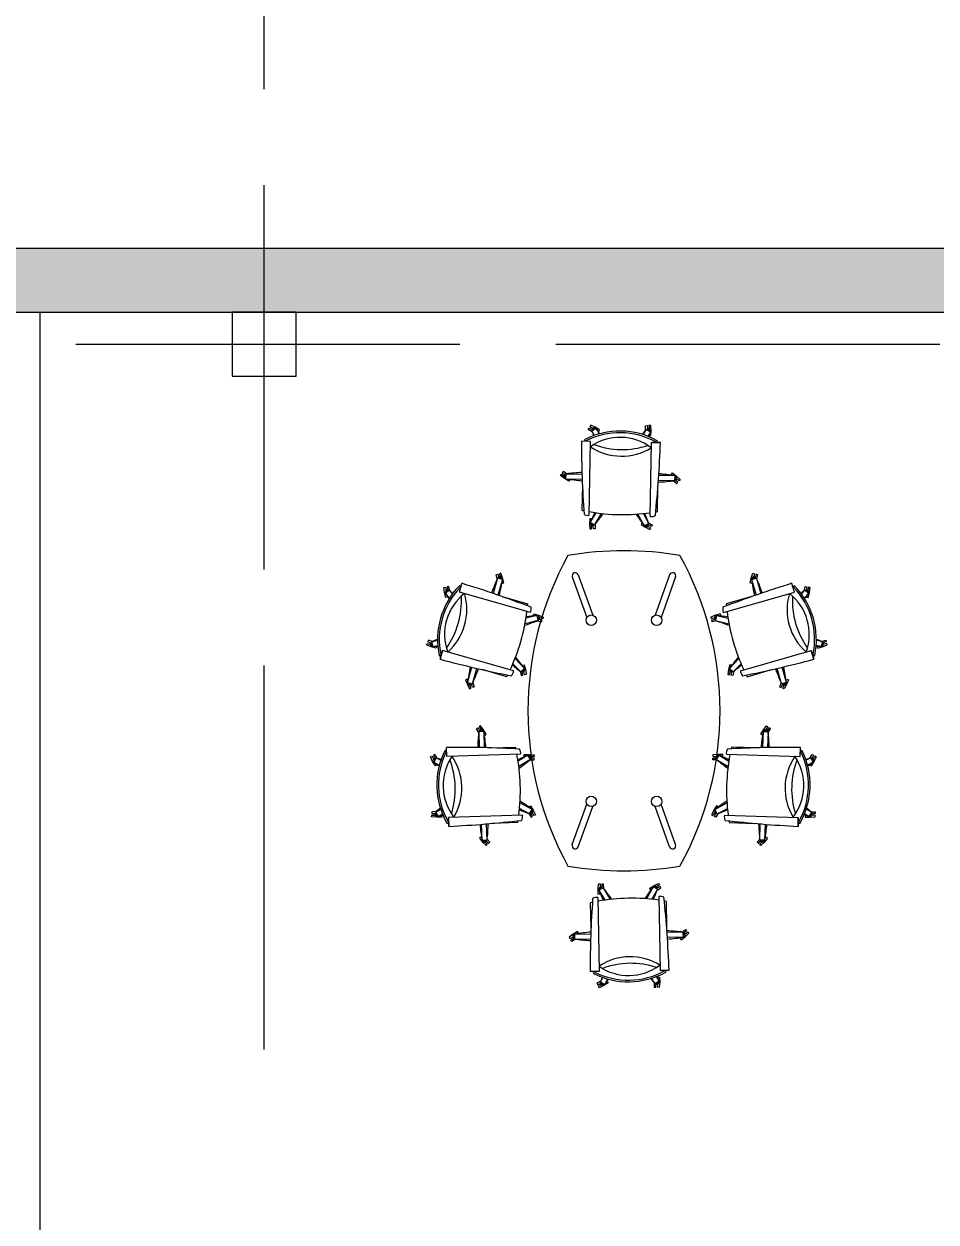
# Model space of a CAD drawing. Header units: millimetres. Extents: x -1544140 to 7445918, y -1294905 to 2019878.
# Drawn here: x 679244 to 684944, y 188654 to 196139 of the extents above; entities that cross this region are included whole.
import ezdxf

# ---------------------------------------------------------------- set-up
doc = ezdxf.new("R2010")
doc.units = ezdxf.units.MM
doc.header["$MEASUREMENT"] = 0
doc.linetypes.add('ACAD_ISO02W100', pattern=[15, 12, -3])

msp = doc.modelspace()

# ---------------------------------------------------------------- hatches: boundary and pattern name
at = {"true_color": 0x636466}
h = msp.add_hatch(color=251, dxfattribs=at)
h.dxf.hatch_style = 1
h.paths.add_polyline_path([(647544.4, 239137.8), (647144.4, 239137.8), (647144.4, 227137.8), (647544.4, 227137.8)])
h.paths.add_polyline_path([(647544.4, 227137.8), (647144.4, 227137.8), (647144.4, 205537.8), (647744.4, 205537.8), (647744.4, 205937.8), (647544.4, 205937.8)])
h.paths.add_polyline_path([(647544.4, 251137.8), (647144.4, 251137.8), (647144.4, 239137.8), (647544.4, 239137.8)])
h.paths.add_polyline_path([(647544.4, 263137.8), (647144.4, 263137.8), (647144.4, 251137.8), (647544.4, 251137.8)])
h.paths.add_polyline_path([(669344.4, 263737.8), (647144.4, 263737.8), (647144.4, 263137.8), (647544.4, 263137.8), (647544.4, 263337.8), (668944.4, 263337.8), (668944.4, 263137.8), (669344.4, 263137.8)])
h.paths.add_polyline_path([(669344.4, 263137.8), (668944.4, 263137.8), (668944.4, 251137.8), (669344.4, 251137.8)])
h.paths.add_polyline_path([(669344.4, 251137.8), (668944.4, 251137.8), (668944.4, 227337.8), (674744.4, 227337.8), (674744.4, 227737.8), (669344.4, 227737.8)])
h.paths.add_polyline_path([(680744.4, 227737.8), (674744.4, 227737.8), (674744.4, 227337.8), (680744.4, 227337.8)])
h.paths.add_polyline_path([(686744.4, 227737.8), (680744.4, 227737.8), (680744.4, 227337.8), (686744.4, 227337.8)])
h.paths.add_polyline_path([(692744.4, 227737.8), (686744.4, 227737.8), (686744.4, 227337.8), (692744.4, 227337.8)])
h.paths.add_polyline_path([(716744.4, 205937.8), (710744.4, 205937.8), (710744.4, 205537.8), (716744.4, 205537.8)])
h.paths.add_polyline_path([(710744.4, 205937.8), (647544.4, 205937.8), (647544.4, 206137.8), (647144.4, 206137.8), (647144.4, 205537.8), (710744.4, 205537.8)])
h.paths.add_polyline_path([(647744.4, 205937.8), (647544.4, 205937.8), (647544.4, 206137.8), (647144.4, 206137.8), (647144.4, 205537.8), (647744.4, 205537.8)], flags=16)
h.paths.add_polyline_path([(668544.4, 194137.8), (668144.4, 194137.8), (668144.4, 188137.8), (668544.4, 188137.8)], flags=17)
h.paths.add_polyline_path([(674744.4, 194737.8), (668744.4, 194737.8), (668744.4, 194337.8), (674744.4, 194337.8)], flags=17)
h.paths.add_polyline_path([(668744.4, 194737.8), (668144.4, 194737.8), (668144.4, 194137.8), (668544.4, 194137.8), (668544.4, 194337.8), (668744.4, 194337.8)], flags=16)
h.paths.add_polyline_path([(680744.4, 194737.8), (674744.4, 194737.8), (674744.4, 194337.8), (680744.4, 194337.8)])
h.paths.add_polyline_path([(686744.4, 194737.8), (680744.4, 194737.8), (680744.4, 194337.8), (686744.4, 194337.8)])
h.paths.add_polyline_path([(692744.4, 194737.8), (686744.4, 194737.8), (686744.4, 194337.8), (692744.4, 194337.8)])
h.paths.add_polyline_path([(698744.4, 194737.8), (692744.4, 194737.8), (692744.4, 194337.8), (698744.4, 194337.8)])
h.paths.add_polyline_path([(699344.4, 194137.8), (698944.4, 194137.8), (698944.4, 188137.8), (699344.4, 188137.8)])
h.paths.add_polyline_path([(699344.4, 194737.8), (698744.4, 194737.8), (698744.4, 194337.8), (698944.4, 194337.8), (698944.4, 194137.8), (699344.4, 194137.8)])
h.paths.add_polyline_path([(699344.4, 188137.8), (698944.4, 188137.8), (698944.4, 182137.8), (699344.4, 182137.8)])
h.paths.add_polyline_path([(699344.4, 182137.8), (698944.4, 182137.8), (698944.4, 172937.8), (698744.4, 172937.8), (698744.4, 172537.8), (699344.4, 172537.8)])
h.paths.add_polyline_path([(698744.4, 172937.8), (692744.4, 172937.8), (692744.4, 172537.8), (698744.4, 172537.8)])
h.paths.add_polyline_path([(692744.4, 172937.8), (686744.4, 172937.8), (686744.4, 172537.8), (692744.4, 172537.8)])
h.paths.add_polyline_path([(686744.4, 172937.8), (686544.4, 172937.8), (686544.4, 173137.8), (686144.4, 173137.8), (686144.4, 172537.8), (686744.4, 172537.8)])
h.paths.add_polyline_path([(686544.4, 179137.8), (686144.4, 179137.8), (686144.4, 173137.8), (686544.4, 173137.8)])
h.paths.add_polyline_path([(686544.4, 181937.8), (680744.4, 181937.8), (680744.4, 181537.8), (686144.4, 181537.8), (686144.4, 179137.8), (686544.4, 179137.8)])
h.paths.add_polyline_path([(680744.4, 181937.8), (674744.4, 181937.8), (674744.4, 181537.8), (680744.4, 181537.8)])
h.paths.add_polyline_path([(674744.4, 181937.8), (668544.4, 181937.8), (668544.4, 182137.8), (668144.4, 182137.8), (668144.4, 181537.8), (674744.4, 181537.8)])
h.paths.add_polyline_path([(668544.4, 194337.8), (674744.4, 194337.8), (674744.4, 194737.8), (668144.4, 194737.8), (668144.4, 182137.8), (668544.4, 182137.8)])
h.paths.add_polyline_path([(717344.4, 205937.8), (716744.4, 205937.8), (716744.4, 205537.8), (717344.4, 205537.8)])
h.paths.add_polyline_path([(716744.4, 227337.8), (716744.4, 227737.8), (692744.4, 227737.8), (692744.4, 227337.8)])

# ---------------------------------------------------------------- linework, layer by layer
at = {"color": 9, "linetype": 'ACAD_ISO02W100', "ltscale": 200, "true_color": 0xc4c4c5}
for p, q in [((680744.4, 189731.3), (680744.4, 263137.8)), ((631568.4, 194137.8), (753969, 194137.8))]:
    msp.add_line(p, q, dxfattribs=at)
for p, q in [((679344.4, 194337.8), (679344.4, 189731.3)), ((679344.4, 189731.3), (679344.4, 188337.8))]:
    msp.add_line(p, q)
at = {"color": 18, "linetype": 'ByBlock', "true_color": 0x000000}
for p, q in [((682771, 193604.9), (682776, 193614.2)), ((682794.7, 193590.6), (682771, 193604.9)), ((682776, 193614.2), (682785.2, 193609.2)), ((682786, 193632.6), (682781, 193623.4)), ((682781, 193623.4), (682790.2, 193618.4)), ((682785.2, 193609.2), (682794.2, 193604.4)), ((682814.4, 193619), (682786, 193632.6)), ((682790.2, 193618.4), (682799.2, 193613.6)), ((682792.4, 193596.2), (682820, 193611.5)), ((682792.4, 193596.2), (682808, 193568.2)), ((682841.4, 193602.7), (682814.4, 193619)), ((682820, 193611.5), (682838.6, 193577.8)), ((682831, 193596.4), (682836.4, 193593.5)), ((682836.4, 193593.5), (682841.4, 193602.7)), ((683132.3, 193606.1), (683112.5, 193573.1)), ((683128.5, 193601.4), (683129.1, 193629)), ((683129.1, 193629), (683139.6, 193629.3)), ((683132.3, 193606.1), (683159.3, 193589.9)), ((683139.6, 193629.3), (683139.9, 193618.8)), ((683139.9, 193618.8), (683140.2, 193608.7)), ((683159.3, 193589.9), (683142.8, 193562.4)), ((683160.6, 193629.9), (683150.1, 193629.6)), ((683150.1, 193629.6), (683150.4, 193619.1)), ((683150.4, 193619.1), (683150.7, 193609)), ((683151.7, 193572.8), (683151.9, 193566.6)), ((683151.9, 193566.6), (683162.4, 193566.9)), ((683163.1, 193598.5), (683160.6, 193629.9)), ((683162.4, 193566.9), (683163.1, 193598.5)), ((682784.5, 193530.6), (682728, 193531.5)), ((682776.5, 193069.2), (682784.5, 193530.6)), ((683157.1, 193062.7), (683165, 193524.1)), ((683165, 193524.1), (683221.4, 193523.1)), ((683221.4, 193523.1), (683165, 193524.1)), ((682613.9, 193343.2), (682608.1, 193334.5)), ((682637.6, 193329.1), (682613.9, 193343.2)), ((682596.5, 193317), (682602.3, 193325.7)), ((682621.8, 193298.3), (682596.5, 193317)), ((682602.3, 193325.7), (682611, 193319.9)), ((682608.1, 193334.5), (682616.8, 193328.7)), ((682611, 193319.9), (682619.5, 193314.3)), ((682616.8, 193328.7), (682625.3, 193323.1)), ((682648.9, 193282.1), (682621.8, 193298.3)), ((682631.1, 193296.9), (682631.7, 193328.4)), ((682631.1, 193296.9), (682732.5, 193295.2)), ((682631.7, 193328.4), (682731.4, 193326.7)), ((682654.7, 193290.9), (682648.9, 193282.1)), ((682649.6, 193294.3), (682654.7, 193290.9)), ((683310.2, 193285.3), (683208.9, 193287)), ((683310.8, 193316.8), (683211, 193318.5)), ((683290.2, 193325.7), (683297.1, 193333.6)), ((683298.1, 193318.8), (683290.2, 193325.7)), ((683297.1, 193333.6), (683321.9, 193314.1)), ((683298.4, 193318.6), (683298.1, 193318.8)), ((683303.5, 193284.5), (683323.9, 193268.4)), ((683310.8, 193316.8), (683310.2, 193285.3)), ((683322.9, 193283.3), (683315.2, 193289.9)), ((683321.9, 193314.1), (683344.6, 193292.2)), ((683329.8, 193291.2), (683322.1, 193297.8)), ((683330.8, 193276.4), (683322.9, 193283.3)), ((683323.9, 193268.4), (683330.8, 193276.4)), ((683337.7, 193284.3), (683329.8, 193291.2)), ((683344.6, 193292.2), (683337.7, 193284.3)), ((682733.9, 193260.2), (682731.1, 193100.9)), ((683203.6, 193092.8), (683206.3, 193252.1)), ((682779.5, 193046.8), (682778.8, 193015.2)), ((682790, 193047.1), (682779.5, 193046.8)), ((682782.6, 193023.8), (682819.4, 193085)), ((682790.2, 193040.9), (682790, 193047.1)), ((682809.6, 193007.6), (682853.5, 193080.7)), ((683121.9, 193002.2), (683080.5, 193076.8)), ((683149.4, 193017.5), (683114.8, 193080)), ((682778.8, 193015.2), (682781.3, 192983.8)), ((682781.3, 192983.8), (682791.8, 192984.1)), ((682809.6, 193007.6), (682782.6, 193023.8)), ((682791.5, 192994.6), (682791.2, 193004.7)), ((682791.8, 192984.1), (682791.5, 192994.6)), ((682802, 192994.9), (682801.7, 193005)), ((682802.3, 192984.4), (682802, 192994.9)), ((682812.8, 192984.7), (682802.3, 192984.4)), ((682813.4, 193012.3), (682812.8, 192984.7)), ((683105.5, 193020.2), (683100.5, 193011)), ((683100.5, 193011), (683127.4, 192994.6)), ((683110.9, 193017.3), (683105.5, 193020.2)), ((683149.4, 193017.5), (683121.9, 193002.2)), ((683127.4, 192994.6), (683155.9, 192981.1)), ((683151.7, 192995.3), (683142.7, 193000.1)), ((683147.2, 193023.1), (683170.9, 193008.8)), ((683156.6, 193004.5), (683147.7, 193009.3)), ((683160.9, 192990.3), (683151.7, 192995.3)), ((683155.9, 192981.1), (683160.9, 192990.3)), ((683165.9, 192999.5), (683156.6, 193004.5)), ((683170.9, 193008.8), (683165.9, 192999.5)), ((682203.7, 192676.7), (682176.1, 192580.9)), ((682194.7, 192698.1), (682204.8, 192701.1)), ((682201.3, 192671.2), (682194.7, 192698.1)), ((682233.9, 192668), (682203.7, 192676.7)), ((682204.8, 192701.1), (682207.8, 192691)), ((682233.9, 192668), (682205.9, 192570.6)), ((682207.8, 192691), (682210.7, 192681.3)), ((682224.9, 192707.1), (682214.8, 192704.1)), ((682214.8, 192704.1), (682217.8, 192694)), ((682217.8, 192694), (682220.7, 192684.3)), ((682235.4, 192677.3), (682224.9, 192707.1)), ((682242.9, 192646.7), (682235.4, 192677.3)), ((683782, 192646.7), (683789.5, 192677.3)), ((683789.5, 192677.3), (683799.9, 192707.1)), ((683790.9, 192668), (683821.2, 192676.7)), ((683790.9, 192668), (683818.9, 192570.6)), ((683799.9, 192707.1), (683810, 192704.1)), ((683807, 192694), (683804.1, 192684.3)), ((683810, 192704.1), (683807, 192694)), ((683817.1, 192691), (683814.2, 192681.3)), ((683820.1, 192701.1), (683817.1, 192691)), ((683830.1, 192698.1), (683820.1, 192701.1)), ((683821.2, 192676.7), (683848.8, 192580.9)), ((683823.6, 192671.2), (683830.1, 192698.1)), ((681867.6, 192618.3), (681877.9, 192620.4)), ((681872.2, 192587.1), (681867.6, 192618.3)), ((681877.9, 192620.4), (681880, 192610.1)), ((681900.6, 192601.4), (681877.9, 192579.6)), ((681880, 192610.1), (681881.9, 192600.1)), ((681898.5, 192624.5), (681888.2, 192622.4)), ((681888.2, 192622.4), (681890.2, 192612.1)), ((681890.2, 192612.1), (681892.2, 192602.2)), ((681905.3, 192597.7), (681898.5, 192624.5)), ((681900.6, 192601.4), (681922.8, 192578.4)), ((681965.6, 192589.9), (681981.2, 192644.1)), ((682409.1, 192462.3), (681965.6, 192589.9)), ((682231.1, 192649.6), (682232.8, 192643.7)), ((682232.8, 192643.7), (682242.9, 192646.7)), ((683615.7, 192462.3), (684059.2, 192589.9)), ((683792, 192643.7), (683782, 192646.7)), ((683793.8, 192649.6), (683792, 192643.7)), ((684059.2, 192589.9), (684043.6, 192644.1)), ((684124.3, 192601.4), (684102.1, 192578.4)), ((684119.6, 192597.7), (684126.4, 192624.5)), ((684124.3, 192601.4), (684147, 192579.6)), ((684126.4, 192624.5), (684136.7, 192622.4)), ((684134.6, 192612.1), (684132.6, 192602.2)), ((684136.7, 192622.4), (684134.6, 192612.1)), ((684144.9, 192610.1), (684142.9, 192600.1)), ((684147, 192620.4), (684144.9, 192610.1)), ((684157.2, 192618.3), (684147, 192620.4)), ((684152.6, 192587.1), (684157.2, 192618.3)), ((681880, 192556.5), (681872.2, 192587.1)), ((681877.9, 192579.6), (681904.6, 192551.9)), ((681890.3, 192558.6), (681880, 192556.5)), ((681889.1, 192564.6), (681890.3, 192558.6)), ((682239, 192559.1), (682392, 192515)), ((683785.9, 192559.1), (683632.8, 192515)), ((684147, 192579.6), (684120.3, 192551.9)), ((684135.8, 192564.6), (684134.6, 192558.6)), ((684134.6, 192558.6), (684144.9, 192556.5)), ((684144.9, 192556.5), (684152.6, 192587.1)), ((682450.7, 192443.2), (682381.4, 192426)), ((682426.3, 192443), (682429.7, 192452.9)), ((682432.2, 192441), (682426.3, 192443)), ((682429.7, 192452.9), (682460, 192444.3)), ((682458.3, 192412.6), (682450.7, 192443.2)), ((682460, 192444.3), (682489.4, 192432.8)), ((683564.8, 192444.3), (683535.5, 192432.8)), ((683595.1, 192452.9), (683564.8, 192444.3)), ((683566.5, 192412.6), (683574.1, 192443.2)), ((683574.1, 192443.2), (683643.4, 192426)), ((683592.7, 192441), (683598.5, 192443)), ((683598.5, 192443), (683595.1, 192452.9)), ((682458.3, 192412.6), (682375.6, 192392.1)), ((682452.7, 192410.5), (682479.3, 192402.9)), ((682472.7, 192416.2), (682463.1, 192419.5)), ((682476.1, 192426.2), (682466.5, 192429.4)), ((682482.7, 192412.9), (682472.7, 192416.2)), ((682486, 192422.8), (682476.1, 192426.2)), ((682479.3, 192402.9), (682482.7, 192412.9)), ((682489.4, 192432.8), (682486, 192422.8)), ((683535.5, 192432.8), (683538.8, 192422.8)), ((683538.8, 192422.8), (683548.8, 192426.2)), ((683542.2, 192412.9), (683552.1, 192416.2)), ((683545.5, 192402.9), (683542.2, 192412.9)), ((683572.1, 192410.5), (683545.5, 192402.9)), ((683548.8, 192426.2), (683558.4, 192429.4)), ((683552.1, 192416.2), (683561.7, 192419.5)), ((683566.5, 192412.6), (683649.3, 192392.1)), ((681770.6, 192289.1), (681767.2, 192279.2)), ((681797.2, 192281.6), (681770.6, 192289.1)), ((681791.6, 192279.4), (681828.9, 192288.7)), ((684233.3, 192279.4), (684196, 192288.7)), ((684227.7, 192281.6), (684254.3, 192289.1)), ((684254.3, 192289.1), (684257.6, 192279.2)), ((681760.5, 192259.3), (681763.8, 192269.2)), ((681789.8, 192247.7), (681760.5, 192259.3)), ((681763.8, 192269.2), (681773.8, 192265.9)), ((681767.2, 192279.2), (681777.1, 192275.8)), ((681773.8, 192265.9), (681783.4, 192262.6)), ((681777.1, 192275.8), (681786.7, 192272.6)), ((681820.2, 192239.1), (681789.8, 192247.7)), ((681791.6, 192279.4), (681799.2, 192248.9)), ((681799.2, 192248.9), (681830.2, 192256.6)), ((681817.7, 192251.1), (681823.5, 192249.1)), ((681823.5, 192249.1), (681820.2, 192239.1)), ((681860.4, 192224.1), (681844.8, 192169.8)), ((681844.8, 192169.8), (681860.4, 192224.1)), ((682303.9, 192096.6), (681860.4, 192224.1)), ((683720.9, 192096.6), (684164.4, 192224.1)), ((684164.4, 192224.1), (684180, 192169.8)), ((684180, 192169.8), (684164.4, 192224.1)), ((684225.7, 192248.9), (684194.6, 192256.6)), ((684207.2, 192251.1), (684201.3, 192249.1)), ((684201.3, 192249.1), (684204.7, 192239.1)), ((684204.7, 192239.1), (684235, 192247.7)), ((684233.3, 192279.4), (684225.7, 192248.9)), ((684235, 192247.7), (684264.4, 192259.3)), ((684247.7, 192275.8), (684238.1, 192272.6)), ((684251.1, 192265.9), (684241.5, 192262.6)), ((684257.6, 192279.2), (684247.7, 192275.8)), ((684261, 192269.2), (684251.1, 192265.9)), ((684264.4, 192259.3), (684261, 192269.2)), ((682349.3, 192090.6), (682299.7, 192142)), ((682372, 192112.5), (682312.8, 192173.9)), ((683652.9, 192112.5), (683712, 192173.9)), ((683675.5, 192090.6), (683725.1, 192142)), ((682015.9, 192024), (682043.5, 192119.9)), ((682046.2, 192015.3), (682074.2, 192112.7)), ((682261.4, 192060.9), (682108.4, 192105)), ((682344.6, 192094.4), (682351.4, 192067.6)), ((682349.3, 192090.6), (682372, 192112.5)), ((682351.4, 192067.6), (682361.7, 192069.6)), ((682359.6, 192079.9), (682357.6, 192089.9)), ((682359.6, 192133.5), (682369.9, 192135.5)), ((682360.8, 192127.4), (682359.6, 192133.5)), ((682361.7, 192069.6), (682359.6, 192079.9)), ((682369.9, 192082), (682367.9, 192091.9)), ((682369.9, 192135.5), (682377.6, 192105)), ((682372, 192071.7), (682369.9, 192082)), ((682382.3, 192073.8), (682372, 192071.7)), ((682377.6, 192105), (682382.3, 192073.8)), ((683647.2, 192105), (683642.6, 192073.8)), ((683642.6, 192073.8), (683652.9, 192071.7)), ((683655, 192135.5), (683647.2, 192105)), ((683675.5, 192090.6), (683652.9, 192112.5)), ((683652.9, 192071.7), (683654.9, 192082)), ((683654.9, 192082), (683656.9, 192091.9)), ((683665.3, 192133.5), (683655, 192135.5)), ((683663.2, 192069.6), (683665.2, 192079.9)), ((683673.5, 192067.6), (683663.2, 192069.6)), ((683664, 192127.4), (683665.3, 192133.5)), ((683665.2, 192079.9), (683667.2, 192089.9)), ((683680.2, 192094.4), (683673.5, 192067.6)), ((683763.4, 192060.9), (683916.5, 192105)), ((683978.6, 192015.3), (683950.6, 192112.7)), ((684008.9, 192024), (683981.3, 192119.9)), ((682013.4, 192046.3), (682003.8, 192042)), ((682003.8, 192042), (682015.3, 192012.6)), ((682017.7, 192036.7), (682013.4, 192046.3)), ((682015.3, 192012.6), (682029.5, 191984.5)), ((682015.9, 192024), (682046.2, 192015.3)), ((682017.8, 192036.4), (682017.7, 192036.7)), ((682034.8, 191998.4), (682030.7, 192007.6)), ((682039.1, 191988.8), (682034.8, 191998.4)), ((682044.4, 192002.6), (682040.3, 192011.9)), ((682048.7, 191993.1), (682044.4, 192002.6)), ((682058.3, 191997.3), (682048.7, 191993.1)), ((682048.9, 192021.5), (682058.3, 191997.3)), ((683975.9, 192021.5), (683966.5, 191997.3)), ((683966.5, 191997.3), (683976.1, 191993.1)), ((683976.1, 191993.1), (683980.4, 192002.6)), ((684008.9, 192024), (683978.6, 192015.3)), ((683980.4, 192002.6), (683984.6, 192011.9)), ((683985.7, 191988.8), (683990, 191998.4)), ((683990, 191998.4), (683994.1, 192007.6)), ((684009.6, 192012.6), (683995.3, 191984.5)), ((684007, 192036.4), (684007.1, 192036.7)), ((684007.1, 192036.7), (684011.4, 192046.3)), ((684021, 192042), (684009.6, 192012.6)), ((684011.4, 192046.3), (684021, 192042)), ((682029.5, 191984.5), (682039.1, 191988.8)), ((683995.3, 191984.5), (683985.7, 191988.8)), ((682071.4, 191735.6), (682080.1, 191741.5)), ((682085.9, 191712), (682071.4, 191735.6)), ((682080.1, 191741.5), (682086, 191732.8)), ((682086, 191732.8), (682091.8, 191724.5)), ((682118, 191718.9), (682086.5, 191718)), ((682086.5, 191718), (682089.5, 191618.3)), ((682097.4, 191753.3), (682088.8, 191747.4)), ((682088.8, 191747.4), (682094.7, 191738.7)), ((682094.7, 191738.7), (682100.4, 191730.4)), ((682116.5, 191728.2), (682097.4, 191753.3)), ((682133, 191701.3), (682116.5, 191728.2)), ((682118, 191718.9), (682121, 191617.6)), ((682120.8, 191700.5), (682124.3, 191695.4)), ((682124.3, 191695.4), (682133, 191701.3)), ((683848.1, 191701.3), (683864.6, 191728.2)), ((683856.8, 191695.4), (683848.1, 191701.3)), ((683860.3, 191700.5), (683856.8, 191695.4)), ((683863.2, 191718.9), (683860.1, 191617.6)), ((683863.2, 191718.9), (683894.7, 191718)), ((683864.6, 191728.2), (683883.7, 191753.3)), ((683886.4, 191738.7), (683880.7, 191730.4)), ((683883.7, 191753.3), (683892.4, 191747.4)), ((683892.4, 191747.4), (683886.4, 191738.7)), ((683895.1, 191732.8), (683889.4, 191724.5)), ((683894.7, 191718), (683891.6, 191618.3)), ((683901, 191741.5), (683895.1, 191732.8)), ((683895.2, 191712), (683909.7, 191735.6)), ((683909.7, 191735.6), (683901, 191741.5)), ((681886.4, 191562.5), (681884.6, 191619)), ((682156.1, 191616.7), (682315.3, 191621.5)), ((683825.1, 191616.7), (683665.9, 191621.5)), ((684094.8, 191562.5), (684096.5, 191619)), ((681784.3, 191559.7), (681793.5, 191564.8)), ((681798.3, 191531.4), (681784.3, 191559.7)), ((681793.5, 191564.8), (681798.6, 191555.6)), ((681798.6, 191555.6), (681803.5, 191546.7)), ((681811.8, 191575), (681802.7, 191569.9)), ((681802.7, 191569.9), (681807.8, 191560.7)), ((681820.9, 191553.7), (681806, 191525.9)), ((681807.8, 191560.7), (681812.7, 191551.9)), ((681826.5, 191551.5), (681811.8, 191575)), ((681820.9, 191553.7), (681849.1, 191538.5)), ((682347.6, 191576.5), (681886.4, 191562.5)), ((682393, 191571.1), (682332.3, 191533.5)), ((682409.6, 191544.3), (682337.1, 191499.4)), ((682369.9, 191563.4), (682370.1, 191573.9)), ((682376.1, 191563.3), (682369.9, 191563.4)), ((682370.1, 191573.9), (682401.6, 191575)), ((682409.6, 191544.3), (682393, 191571.1)), ((682401.6, 191575), (682433.1, 191572.9)), ((682405, 191540.5), (682432.6, 191541.4)), ((682422.2, 191552.1), (682412.1, 191552.2)), ((682422.4, 191562.6), (682412.3, 191562.7)), ((682432.7, 191551.9), (682422.2, 191552.1)), ((682432.9, 191562.4), (682422.4, 191562.6)), ((682432.6, 191541.4), (682432.7, 191551.9)), ((682433.1, 191572.9), (682432.9, 191562.4)), ((683579.5, 191575), (683548.1, 191572.9)), ((683548.1, 191572.9), (683548.2, 191562.4)), ((683548.2, 191562.4), (683558.7, 191562.6)), ((683548.4, 191551.9), (683558.9, 191552.1)), ((683548.5, 191541.4), (683548.4, 191551.9)), ((683576.2, 191540.5), (683548.5, 191541.4)), ((683558.7, 191562.6), (683568.9, 191562.7)), ((683558.9, 191552.1), (683569, 191552.2)), ((683571.5, 191544.3), (683588.1, 191571.1)), ((683571.5, 191544.3), (683644, 191499.4)), ((683611.1, 191573.9), (683579.5, 191575)), ((683588.1, 191571.1), (683648.8, 191533.5)), ((683605.1, 191563.3), (683611.2, 191563.4)), ((683611.2, 191563.4), (683611.1, 191573.9)), ((683633.5, 191576.5), (684094.8, 191562.5)), ((684160.3, 191553.7), (684132.1, 191538.5)), ((684154.7, 191551.5), (684169.3, 191575)), ((684160.3, 191553.7), (684175.2, 191525.9)), ((684173.4, 191560.7), (684168.4, 191551.9)), ((684169.3, 191575), (684178.5, 191569.9)), ((684178.5, 191569.9), (684173.4, 191560.7)), ((684182.5, 191555.6), (684177.6, 191546.7)), ((684187.6, 191564.8), (684182.5, 191555.6)), ((684182.8, 191531.4), (684196.8, 191559.7)), ((684196.8, 191559.7), (684187.6, 191564.8)), ((681815, 191504.6), (681798.3, 191531.4)), ((681806, 191525.9), (681839.8, 191507.7)), ((681824.2, 191509.7), (681815, 191504.6)), ((681821.2, 191515.1), (681824.2, 191509.7)), ((684175.2, 191525.9), (684141.3, 191507.7)), ((684160, 191515.1), (684157, 191509.7)), ((684157, 191509.7), (684166.1, 191504.6)), ((684166.1, 191504.6), (684182.8, 191531.4)), ((682419.1, 191232.1), (682344, 191272.5)), ((682400.9, 191248.3), (682410.1, 191253.4)), ((682403.9, 191242.9), (682400.9, 191248.3)), ((682410.1, 191253.4), (682426.8, 191226.7)), ((683571.1, 191253.4), (683554.4, 191226.7)), ((683562, 191232.1), (683637.1, 191272.5)), ((683580.2, 191248.3), (683571.1, 191253.4)), ((683577.2, 191242.9), (683580.2, 191248.3)), ((681792, 191185.1), (681792.1, 191195.6)), ((681823.5, 191183.1), (681792, 191185.1)), ((681792.1, 191195.6), (681802.6, 191195.4)), ((681792.5, 191216.6), (681792.3, 191206.1)), ((681792.3, 191206.1), (681802.8, 191205.9)), ((681820.1, 191217.6), (681792.5, 191216.6)), ((681802.6, 191195.4), (681812.8, 191195.3)), ((681802.8, 191205.9), (681812.9, 191205.8)), ((681815.4, 191213.8), (681848.1, 191234)), ((681815.4, 191213.8), (681832, 191187)), ((681855, 191184.1), (681823.5, 191183.1)), ((681832, 191187), (681859.2, 191203.8)), ((681849, 191194.7), (681855.1, 191194.6)), ((681855.1, 191194.6), (681855, 191184.1)), ((682359.1, 191196.1), (681897.9, 191182.1)), ((681897.9, 191182.1), (681899.6, 191125.7)), ((681899.6, 191125.7), (681897.9, 191182.1)), ((682404.2, 191204.4), (682341.3, 191238.2)), ((682398.6, 191206.5), (682413.2, 191183)), ((682404.2, 191204.4), (682419.1, 191232.1)), ((682417.3, 191197.3), (682412.3, 191206.2)), ((682413.2, 191183), (682422.4, 191188.2)), ((682422.4, 191188.2), (682417.3, 191197.3)), ((682426.4, 191202.4), (682421.5, 191211.3)), ((682431.6, 191193.3), (682426.4, 191202.4)), ((682426.8, 191226.7), (682440.7, 191198.4)), ((682440.7, 191198.4), (682431.6, 191193.3)), ((683554.4, 191226.7), (683540.4, 191198.4)), ((683540.4, 191198.4), (683549.6, 191193.3)), ((683549.6, 191193.3), (683554.7, 191202.4)), ((683554.7, 191202.4), (683559.6, 191211.3)), ((683558.8, 191188.2), (683563.9, 191197.3)), ((683567.9, 191183), (683558.8, 191188.2)), ((683577, 191204.4), (683562, 191232.1)), ((683563.9, 191197.3), (683568.8, 191206.2)), ((683582.6, 191206.5), (683567.9, 191183)), ((683577, 191204.4), (683639.8, 191238.2)), ((683622, 191196.1), (684083.2, 191182.1)), ((684083.2, 191182.1), (684081.5, 191125.7)), ((684081.5, 191125.7), (684083.2, 191182.1)), ((684149.1, 191187), (684121.9, 191203.8)), ((684132.2, 191194.7), (684126, 191194.6)), ((684126, 191194.6), (684126.2, 191184.1)), ((684126.2, 191184.1), (684157.7, 191183.1)), ((684165.7, 191213.8), (684133, 191234)), ((684165.7, 191213.8), (684149.1, 191187)), ((684157.7, 191183.1), (684189.1, 191185.1)), ((684161, 191217.6), (684188.7, 191216.6)), ((684178.3, 191205.9), (684168.2, 191205.8)), ((684178.5, 191195.4), (684168.4, 191195.3)), ((684188.8, 191206.1), (684178.3, 191205.9)), ((684189, 191195.6), (684178.5, 191195.4)), ((684188.7, 191216.6), (684188.8, 191206.1)), ((684189.1, 191185.1), (684189, 191195.6)), ((682107.1, 191039.1), (682104.1, 191138.8)), ((682138.6, 191040.1), (682135.5, 191141.4)), ((682329.6, 191149.2), (682170.4, 191144.4)), ((683651.5, 191149.2), (683810.7, 191144.4)), ((683842.6, 191040.1), (683845.6, 191141.4)), ((683874, 191039.1), (683877.1, 191138.8)), ((682097.9, 191059.5), (682090.1, 191052.5)), ((682090.1, 191052.5), (682109.9, 191028)), ((682104.9, 191051.7), (682097.9, 191059.5)), ((682105.1, 191051.5), (682104.9, 191051.7)), ((682107.1, 191039.1), (682138.6, 191040.1)), ((682109.9, 191028), (682132.1, 191005.6)), ((682132.9, 191020.4), (682126.2, 191028)), ((682139.9, 191012.6), (682132.9, 191020.4)), ((682140.8, 191027.4), (682134, 191035)), ((682139.2, 191046.8), (682155.6, 191026.6)), ((682147.8, 191019.6), (682140.8, 191027.4)), ((682155.6, 191026.6), (682147.8, 191019.6)), ((683841.9, 191046.8), (683825.5, 191026.6)), ((683825.5, 191026.6), (683833.4, 191019.6)), ((683833.4, 191019.6), (683840.4, 191027.4)), ((683840.4, 191027.4), (683847.1, 191035)), ((683841.2, 191012.6), (683848.2, 191020.4)), ((683874, 191039.1), (683842.6, 191040.1)), ((683848.2, 191020.4), (683855, 191028)), ((683871.2, 191028), (683849, 191005.6)), ((683891, 191052.5), (683871.2, 191028)), ((683876, 191051.5), (683876.2, 191051.7)), ((683876.2, 191051.7), (683883.2, 191059.5)), ((683883.2, 191059.5), (683891, 191052.5)), ((682132.1, 191005.6), (682139.9, 191012.6)), ((683849, 191005.6), (683841.2, 191012.6)), ((682832.7, 190734.8), (682835.2, 190766.2)), ((682833.4, 190703.2), (682832.7, 190734.8)), ((682835.2, 190766.2), (682845.7, 190765.9)), ((682863.6, 190742.4), (682836.6, 190726.2)), ((682836.6, 190726.2), (682873.3, 190664.9)), ((682845.4, 190755.4), (682845.1, 190745.3)), ((682845.7, 190765.9), (682845.4, 190755.4)), ((682855.9, 190755.1), (682855.6, 190745)), ((682856.2, 190765.6), (682855.9, 190755.1)), ((682866.7, 190765.3), (682856.2, 190765.6)), ((682863.6, 190742.4), (682907.4, 190669.3)), ((682867.3, 190737.7), (682866.7, 190765.3)), ((683175.8, 190747.7), (683134.5, 190673.2)), ((683154.4, 190739), (683181.4, 190755.3)), ((683159.4, 190729.7), (683154.4, 190739)), ((683164.8, 190732.7), (683159.4, 190729.7)), ((683203.4, 190732.5), (683168.7, 190670)), ((683203.4, 190732.5), (683175.8, 190747.7)), ((683181.4, 190755.3), (683209.8, 190768.9)), ((683205.6, 190754.7), (683196.7, 190749.9)), ((683201.2, 190726.9), (683224.8, 190741.2)), ((683210.6, 190745.5), (683201.7, 190740.6)), ((683214.8, 190759.7), (683205.6, 190754.7)), ((683209.8, 190768.9), (683214.8, 190759.7)), ((683219.8, 190750.4), (683210.6, 190745.5)), ((683224.8, 190741.2), (683219.8, 190750.4)), ((682787.8, 190489.8), (682785.1, 190649)), ((682830.5, 190680.8), (682838.4, 190219.4)), ((682843.9, 190702.9), (682833.4, 190703.2)), ((682844.1, 190709.1), (682843.9, 190702.9)), ((683211, 190687.3), (683218.9, 190225.9)), ((683257.5, 190657.2), (683260.2, 190497.9)), ((682675.8, 190451.7), (682650.4, 190433)), ((682650.4, 190433), (682656.2, 190424.2)), ((682656.2, 190424.2), (682664.9, 190430.1)), ((682662, 190415.5), (682670.7, 190421.3)), ((682664.9, 190430.1), (682673.4, 190435.7)), ((682691.6, 190420.9), (682667.8, 190406.8)), ((682670.7, 190421.3), (682679.2, 190426.9)), ((682702.9, 190467.9), (682675.8, 190451.7)), ((682685.1, 190453.1), (682786.4, 190454.8)), ((682685.1, 190453.1), (682685.6, 190421.6)), ((682685.6, 190421.6), (682785.4, 190423.3)), ((682708.7, 190459.1), (682702.9, 190467.9)), ((682703.5, 190455.7), (682708.7, 190459.1)), ((683364.1, 190464.7), (683262.8, 190463)), ((683364.7, 190433.2), (683264.9, 190431.5)), ((683352, 190431.2), (683344.1, 190424.3)), ((683344.1, 190424.3), (683351, 190416.4)), ((683351, 190416.4), (683375.8, 190435.9)), ((683352.3, 190431.4), (683352, 190431.2)), ((683357.4, 190465.5), (683377.8, 190481.5)), ((683364.7, 190433.2), (683364.1, 190464.7)), ((683376.8, 190466.7), (683369.1, 190460.1)), ((683375.8, 190435.9), (683398.5, 190457.8)), ((683383.7, 190458.8), (683376.1, 190452.1)), ((683384.7, 190473.6), (683376.8, 190466.7)), ((683377.8, 190481.5), (683384.7, 190473.6)), ((683391.6, 190465.7), (683383.7, 190458.8)), ((683398.5, 190457.8), (683391.6, 190465.7)), ((682667.8, 190406.8), (682662, 190415.5)), ((682838.4, 190219.4), (682781.9, 190218.4)), ((683218.9, 190225.9), (683275.4, 190226.9)), ((683275.4, 190226.9), (683218.9, 190225.9)), ((682848.6, 190159.4), (682825, 190145.1)), ((682825, 190145.1), (682829.9, 190135.8)), ((682829.9, 190135.8), (682839.2, 190140.8)), ((682834.9, 190126.6), (682844.2, 190131.6)), ((682839.9, 190117.3), (682834.9, 190126.6)), ((682839.2, 190140.8), (682848.1, 190145.6)), ((682868.4, 190130.9), (682839.9, 190117.3)), ((682844.2, 190131.6), (682853.1, 190136.4)), ((682846.4, 190153.8), (682861.9, 190181.8)), ((682846.4, 190153.8), (682873.9, 190138.5)), ((682895.4, 190147.3), (682868.4, 190130.9)), ((682873.9, 190138.5), (682892.6, 190172.2)), ((682884.9, 190153.6), (682890.4, 190156.5)), ((682890.4, 190156.5), (682895.4, 190147.3)), ((683186.2, 190143.9), (683166.4, 190176.9)), ((683182.5, 190148.6), (683183, 190121)), ((683183, 190121), (683193.5, 190120.7)), ((683186.2, 190143.9), (683213.2, 190160.1)), ((683193.5, 190120.7), (683193.8, 190131.2)), ((683193.8, 190131.2), (683194.1, 190141.3)), ((683213.2, 190160.1), (683196.7, 190187.6)), ((683204, 190120.4), (683204.3, 190130.9)), ((683214.5, 190120.1), (683204, 190120.4)), ((683204.3, 190130.9), (683204.6, 190141)), ((683205.7, 190177.2), (683205.8, 190183.3)), ((683205.8, 190183.3), (683216.3, 190183)), ((683217, 190151.5), (683214.5, 190120.1)), ((683216.3, 190183), (683217, 190151.5))]:
    msp.add_line(p, q, dxfattribs=at)
at = {"color": 18, "linetype": 'ByBlock', "ltscale": 0.4, "true_color": 0x000000}
for p, q in [((682670.8, 192683.7), (682761.8, 192431.4)), ((682708.4, 192697.3), (682799.5, 192445)), ((683278.9, 192697.3), (683187.9, 192445)), ((683278.9, 192697.3), (683187.9, 192445)), ((683316.6, 192683.7), (683225.5, 192431.4)), ((683316.6, 192683.7), (683225.5, 192431.4)), ((682670.8, 191011.9), (682761.8, 191264.2)), ((682708.4, 190998.3), (682799.5, 191250.6)), ((683278.9, 190998.3), (683187.9, 191250.6)), ((683316.6, 191011.9), (683225.5, 191264.2))]:
    msp.add_line(p, q, dxfattribs=at)
for points in [[(668144.4, 194737.8), (699344.4, 194737.8), (699344.4, 172537.8), (686144.4, 172537.8), (686144.4, 181537.8), (668144.4, 181537.8)], [(680544.4, 193937.8), (680944.4, 193937.8), (680944.4, 194337.8), (680544.4, 194337.8)]]:
    msp.add_lwpolyline(points, close=True)
msp.add_lwpolyline([(668544.4, 194337.8), (698944.4, 194337.8), (698944.4, 172937.8), (686544.4, 172937.8), (686544.4, 181937.8), (668544.4, 181937.8), (668544.4, 194337.8)])
for centre in [(682789.4, 192413.8), (683197.9, 192413.8), (683197.9, 192413.8), (682789.4, 191281.8), (683197.9, 191281.8)]:
    msp.add_circle(centre, 32.7, dxfattribs=at)
at = {"color": 18, "linetype": 'ByBlock', "true_color": 0x000000}
for centre, radius, start, end in [((682967.6, 193114), 481.4, 61.08546, 116.94819), ((682967.6, 193114), 470.9, 61.30963, 116.72402), ((684541.4, 194287.5), 1880.6, 201.56905, 202.53219), ((682806.2, 193603.8), 12.1, 29.01682, 209.01682), ((682806.2, 193603.8), 5.25, 29.01682, 209.01682), ((681307.5, 192493.7), 1880.6, 35.24869, 36.4646), ((684605.5, 192437.1), 1880.6, 141.56905, 142.78496), ((683145.8, 193598), 12.1, 329.01682, 149.01682), ((683145.8, 193598), 5.25, 329.01682, 149.01682), ((681435.1, 194340.8), 1880.6, 335.50145, 336.4646), ((689518.3, 193542.1), 6790.3, 180.0886, 183.94274), ((682752.7, 193538.9), 5.33, 127.7059, 306.08971), ((682969.7, 193232.4), 323.7, 53.00801, 125.02564), ((682979.3, 193791.5), 353, 236.39901, 301.63463), ((682982.6, 193988.6), 508.8, 249.65571, 288.37794), ((676435.5, 193766.6), 6790.3, 354.09091, 357.94504), ((683197, 193531.3), 5.33, 231.94394, 50.32775), ((682843.4, 191459.7), 1880.6, 93.42382, 96.4646), ((682631.4, 193312.7), 12.1, 89.01682, 269.01682), ((682631.4, 193312.7), 5.25, 89.01682, 269.01682), ((682906.9, 195157.3), 1880.6, 261.56905, 264.69177), ((683098.5, 195154), 1880.6, 273.34187, 276.4646), ((683035, 191456.4), 1880.6, 81.56905, 84.60983), ((683310.5, 193301), 12.1, 269.01682, 89.01682), ((683310.5, 193301), 5.25, 269.01682, 89.01682), ((682987.5, 194271.1), 1197.9, 257.64276, 258.1995), ((682767.8, 193113.2), 44.9, 238.0124, 281.17855), ((682987.5, 194271.1), 1197.9, 259.87659, 278.15706), ((684506.8, 192272.8), 1880.6, 154.37376, 156.4646), ((681336.4, 194176.6), 1880.6, 321.56905, 324.31648), ((684634.4, 194120), 1880.6, 213.71717, 216.4646), ((681400.5, 192326.2), 1880.6, 21.56905, 23.65989), ((683167.3, 193106.4), 44.9, 256.85509, 300.02125), ((682987.5, 194271.1), 1197.9, 279.83415, 280.39089), ((682796.1, 193015.7), 12.1, 149.01682, 329.01682), ((682796.1, 193015.7), 5.25, 149.01682, 329.01682), ((683135.7, 193009.9), 12.1, 209.01682, 29.01682), ((683135.7, 193009.9), 5.25, 209.01682, 29.01682), ((683928.4, 191927), 1880.6, 156.50642, 159.54721), ((682218.8, 192672.4), 12.1, 343.9542, 163.9542), ((682218.8, 192672.4), 5.25, 343.9542, 163.9542), ((680374.4, 192949.2), 1880.6, 348.27925, 351.40198), ((685650.4, 192949.2), 1880.6, 188.59802, 191.72075), ((683806, 192672.4), 12.1, 16.0458, 196.0458), ((683806, 192672.4), 5.25, 16.0458, 196.0458), ((682096.4, 191927), 1880.6, 20.45279, 23.49358), ((682310.3, 192292.7), 481.4, 136.02283, 191.88556), ((682310.3, 192292.7), 470.9, 136.247, 191.6614), ((681889.2, 192590.5), 12.1, 43.9542, 223.9542), ((681889.2, 192590.5), 5.25, 43.9542, 223.9542), ((680727.3, 191131.6), 1880.6, 50.43883, 51.40198), ((681966.9, 192622.7), 5.33, 306.88131, 125.26512), ((679982.6, 186154.6), 6790.3, 69.02829, 72.88242), ((686042.2, 186154.6), 6790.3, 107.11758, 110.97171), ((684057.9, 192622.7), 5.33, 54.73488, 233.11869), ((683714.5, 192292.7), 470.9, 348.3386, 43.753), ((683714.5, 192292.7), 481.4, 348.11444, 43.97717), ((685297.5, 191131.6), 1880.6, 128.59802, 129.56117), ((684135.6, 192590.5), 12.1, 316.0458, 136.0458), ((684135.6, 192590.5), 5.25, 316.0458, 136.0458), ((682196.4, 192325.5), 323.7, 127.94538, 199.96302), ((683389.5, 193698.4), 1880.6, 216.50642, 217.72233), ((681469.6, 192534.5), 508.8, 324.59308, 3.31532), ((681659, 192480), 353, 311.33639, 16.57201), ((681198.1, 192612.6), 1197.9, 354.77152, 355.32826), ((684826.8, 192612.6), 1197.9, 184.67174, 185.22848), ((684365.8, 192480), 353, 163.42799, 228.66361), ((683828.4, 192325.5), 323.7, 340.03698, 52.05462), ((684555.2, 192534.5), 508.8, 176.68468, 215.40692), ((682635.3, 193698.4), 1880.6, 322.27767, 323.49358), ((681198.1, 192612.6), 1197.9, 334.81396, 353.09443), ((682663.8, 190574.7), 1880.6, 96.50642, 98.59727), ((682369.6, 192483.5), 44.9, 331.79247, 14.95863), ((682454.5, 192427.9), 12.1, 283.9542, 103.9542), ((683570.3, 192427.9), 12.1, 76.0458, 256.0458), ((683361, 190574.7), 1880.6, 81.40273, 83.49358), ((683655.3, 192483.5), 44.9, 165.04137, 208.20753), ((684826.8, 192612.6), 1197.9, 186.90557, 205.18604), ((681772, 194163.6), 1880.6, 288.65454, 291.40198), ((682454.5, 192427.9), 5.25, 283.9542, 103.9542), ((683570.3, 192427.9), 5.25, 76.0458, 256.0458), ((684252.8, 194163.6), 1880.6, 248.59802, 251.34546), ((682477.8, 190528.5), 1880.6, 110.18606, 111.40198), ((683547, 190528.5), 1880.6, 68.59802, 69.81394), ((681795.4, 192264.1), 12.1, 103.9542, 283.9542), ((681795.4, 192264.1), 5.25, 103.9542, 283.9542), ((681586.1, 194117.4), 1880.6, 276.50642, 277.46957), ((684438.8, 194117.4), 1880.6, 262.53043, 263.49358), ((684229.5, 192264.1), 12.1, 256.0458, 76.0458), ((684229.5, 192264.1), 5.25, 256.0458, 76.0458), ((681844.1, 192195.6), 5.33, 202.64328, 21.02709), ((683599.3, 198729.6), 6790.3, 255.02598, 258.88011), ((680860.3, 190993.7), 1880.6, 36.50642, 39.25385), ((685164.5, 190993.7), 1880.6, 140.74615, 143.49358), ((682425.5, 198729.6), 6790.3, 281.11989, 284.97402), ((684180.7, 192195.6), 5.33, 158.97291, 337.35672), ((683875.4, 191742.9), 1880.6, 168.36119, 171.40198), ((680321.5, 192765), 1880.6, 336.50642, 339.62915), ((681198.1, 192612.6), 1197.9, 332.58014, 333.13688), ((682259.1, 192099.6), 44.9, 312.94977, 356.11593), ((683522.5, 193560.4), 1880.6, 229.31113, 231.40198), ((682360.6, 192101.6), 12.1, 223.9542, 43.9542), ((682360.6, 192101.6), 5.25, 223.9542, 43.9542), ((683664.2, 192101.6), 12.1, 136.0458, 316.0458), ((683664.2, 192101.6), 5.25, 136.0458, 316.0458), ((682502.3, 193560.4), 1880.6, 308.59802, 310.68887), ((683765.7, 192099.6), 44.9, 183.88407, 227.05023), ((684826.8, 192612.6), 1197.9, 206.86312, 207.41986), ((685703.4, 192765), 1880.6, 200.37085, 203.49358), ((682149.4, 191742.9), 1880.6, 8.59802, 11.63881), ((682031.1, 192019.7), 12.1, 163.9542, 343.9542), ((682031.1, 192019.7), 5.25, 163.9542, 343.9542), ((683993.8, 192019.7), 12.1, 196.0458, 16.0458), ((683993.8, 192019.7), 5.25, 196.0458, 16.0458), ((683957.8, 191530.9), 1880.6, 174.29164, 177.33243), ((682102.2, 191718.4), 12.1, 1.73942, 181.73942), ((682102.2, 191718.4), 5.25, 1.73942, 181.73942), ((680261.4, 191418.7), 1880.6, 6.06447, 9.1872), ((685719.7, 191418.7), 1880.6, 170.8128, 173.93553), ((683878.9, 191718.4), 12.1, 358.26058, 178.26058), ((683878.9, 191718.4), 5.25, 358.26058, 178.26058), ((682023.3, 191530.9), 1880.6, 2.66757, 5.70836), ((681963.8, 184829.1), 6790.3, 86.81351, 90.66764), ((681148.6, 191349.7), 1197.9, 12.55674, 13.11348), ((684017.4, 184829.1), 6790.3, 89.33236, 93.18649), ((684832.6, 191349.7), 1197.9, 166.88652, 167.44326), ((681813.4, 191539.8), 12.1, 61.73942, 241.73942), ((681813.4, 191539.8), 5.25, 61.73942, 241.73942), ((681152.6, 189795.7), 1880.6, 68.22405, 69.1872), ((682305.3, 191384.9), 481.4, 153.80805, 209.67079), ((682305.3, 191384.9), 470.9, 154.03222, 209.44662), ((682186.9, 191381.3), 323.7, 145.7306, 217.74824), ((681877.6, 191594.2), 5.33, 324.66653, 143.05034), ((681431, 191358.3), 508.8, 342.3783, 21.10054), ((681628, 191364.3), 353, 329.12161, 34.35723), ((681148.6, 191349.7), 1197.9, 352.59919, 10.87966), ((683166.7, 189856.9), 1880.6, 114.29164, 116.38249), ((681221.3, 193001.9), 1880.6, 306.43977, 309.1872), ((682303.5, 191584.7), 44.9, 349.57769, 32.74385), ((682401.3, 191557.7), 12.1, 301.73942, 121.73942), ((682401.3, 191557.7), 5.25, 301.73942, 121.73942), ((683579.8, 191557.7), 12.1, 58.26058, 238.26058), ((684759.8, 193001.9), 1880.6, 230.8128, 233.56023), ((683579.8, 191557.7), 5.25, 58.26058, 238.26058), ((682814.4, 189856.9), 1880.6, 63.61751, 65.70836), ((683677.7, 191584.7), 44.9, 147.25615, 190.42231), ((684832.6, 191349.7), 1197.9, 169.12034, 187.40081), ((684353.2, 191364.3), 353, 145.64277, 210.87839), ((684550.2, 191358.3), 508.8, 158.89946, 197.6217), ((683794.2, 191381.3), 323.7, 322.25176, 34.2694), ((683675.8, 191384.9), 470.9, 330.55338, 25.96778), ((683675.8, 191384.9), 481.4, 330.32921, 26.19195), ((684103.5, 191594.2), 5.33, 36.94966, 215.33347), ((684828.5, 189795.7), 1880.6, 110.8128, 111.77595), ((684167.7, 191539.8), 12.1, 298.26058, 118.26058), ((684167.7, 191539.8), 5.25, 298.26058, 118.26058), ((682903.6, 193053), 1880.6, 234.29164, 235.50755), ((683077.5, 193053), 1880.6, 304.49245, 305.70836), ((681321.4, 189705), 1880.6, 54.29164, 57.03908), ((684659.7, 189705), 1880.6, 122.96092, 125.70836), ((681823.7, 191200.4), 12.1, 121.73942, 301.73942), ((683003.7, 189756.1), 1880.6, 127.97129, 129.1872), ((681823.7, 191200.4), 5.25, 121.73942, 301.73942), ((681058.3, 192901.1), 1880.6, 294.29164, 295.25479), ((683072.4, 192962.3), 1880.6, 247.09635, 249.1872), ((682315.6, 191185.3), 44.9, 330.73499, 13.90115), ((682411.6, 191218.2), 12.1, 241.73942, 61.73942), ((682411.6, 191218.2), 5.25, 241.73942, 61.73942), ((683569.5, 191218.2), 12.1, 118.26058, 298.26058), ((683569.5, 191218.2), 5.25, 118.26058, 298.26058), ((682908.7, 192962.3), 1880.6, 290.8128, 292.90365), ((683665.5, 191185.3), 44.9, 166.09885, 209.26501), ((684922.8, 192901.1), 1880.6, 244.74521, 245.70836), ((682977.4, 189756.1), 1880.6, 50.8128, 52.02871), ((684157.4, 191200.4), 12.1, 238.26058, 58.26058), ((684157.4, 191200.4), 5.25, 238.26058, 58.26058), ((681891.1, 191150), 5.33, 220.4285, 38.81231), ((681566.6, 197907.8), 6790.3, 272.8112, 276.66533), ((683963.6, 191339.4), 1880.6, 186.14641, 189.1872), ((680267.3, 191227.1), 1880.6, 354.29164, 357.41437), ((681148.6, 191349.7), 1197.9, 350.36536, 350.9221), ((684414.5, 197907.8), 6790.3, 263.33467, 267.1888), ((684832.6, 191349.7), 1197.9, 189.0779, 189.63464), ((685713.9, 191227.1), 1880.6, 182.58563, 185.70836), ((682017.5, 191339.4), 1880.6, 350.8128, 353.85359), ((684090.1, 191150), 5.33, 141.18769, 319.5715), ((682122.8, 191039.6), 12.1, 181.73942, 1.73942), ((682122.8, 191039.6), 5.25, 181.73942, 1.73942), ((683858.3, 191039.6), 12.1, 178.26058, 358.26058), ((683858.3, 191039.6), 5.25, 178.26058, 358.26058), ((684560.8, 191477.1), 1880.6, 203.5354, 205.62624), ((682850.1, 190734.3), 12.1, 30.98318, 210.98318), ((682850.1, 190734.3), 5.25, 30.98318, 210.98318), ((681390.3, 189573.4), 1880.6, 35.68352, 38.43095), ((684688.3, 189630), 1880.6, 143.5354, 146.28283), ((681454.4, 191423.8), 1880.6, 336.34011, 338.43095), ((683189.6, 190740.1), 12.1, 330.98318, 150.98318), ((683189.6, 190740.1), 5.25, 330.98318, 150.98318), ((689572.2, 190207.9), 6790.3, 176.05726, 179.9114), ((683041.4, 189478.9), 1197.9, 101.8005, 102.35724), ((682821.8, 190636.8), 44.9, 78.82145, 121.9876), ((683041.4, 189478.9), 1197.9, 81.84294, 100.12341), ((683221.2, 190643.6), 44.9, 59.97875, 103.14491), ((676489.4, 189983.4), 6790.3, 2.05496, 5.90909), ((683041.4, 189478.9), 1197.9, 79.60911, 80.16585), ((682685.3, 190437.3), 12.1, 90.98318, 270.98318), ((682685.3, 190437.3), 5.25, 90.98318, 270.98318), ((682960.8, 188592.7), 1880.6, 95.30823, 98.43095), ((682897.3, 192290.2), 1880.6, 263.5354, 266.57618), ((683152.4, 188596), 1880.6, 83.5354, 86.65813), ((683088.9, 192293.5), 1880.6, 275.39017, 278.43095), ((683364.4, 190449), 12.1, 270.98318, 90.98318), ((683364.4, 190449), 5.25, 270.98318, 90.98318), ((683033.2, 189958.4), 353, 58.36537, 123.60099), ((683036.6, 189761.4), 508.8, 71.62206, 110.34429), ((682806.6, 190211.1), 5.33, 53.91029, 232.2941), ((683021.6, 190636), 481.4, 243.05181, 298.91454), ((683021.6, 190636), 470.9, 243.27598, 298.69037), ((683023.6, 190517.5), 323.7, 234.97436, 306.99199), ((683250.9, 190218.7), 5.33, 309.67225, 128.05606), ((684595.3, 189462.4), 1880.6, 157.46781, 158.43095), ((682860.2, 190146.2), 12.1, 150.98318, 330.98318), ((682860.2, 190146.2), 5.25, 150.98318, 330.98318), ((681361.5, 191256.2), 1880.6, 323.5354, 324.75131), ((684659.4, 191312.8), 1880.6, 217.21504, 218.43095), ((683199.7, 190152), 12.1, 210.98318, 30.98318), ((683199.7, 190152), 5.25, 210.98318, 30.98318), ((681489, 189409.1), 1880.6, 23.5354, 24.49855)]:
    msp.add_arc(centre, radius, start, end, dxfattribs=at)
at = {"color": 18, "linetype": 'ByBlock', "ltscale": 0.7, "true_color": 0x000000}
for centre, radius, start, end in [((684399.6, 191847.8), 2006, 151.0829, 208.9171), ((682993.7, 190791.1), 2056.7, 80.20182, 99.79818), ((681587.8, 191847.8), 2006, 331.0829, 28.9171), ((682993.7, 192904.5), 2056.7, 260.20182, 279.79818)]:
    msp.add_arc(centre, radius, start, end, dxfattribs=at)
at = {"color": 18, "linetype": 'ByBlock', "ltscale": 0.4, "true_color": 0x000000}
for centre, start, end in [((682689.6, 192690.5), 19.8407, 199.8407), ((683297.8, 192690.5), 340.1593, 160.1593), ((683297.8, 192690.5), 340.1593, 160.1593), ((682689.6, 191005.1), 160.1593, 340.1593), ((683297.8, 191005.1), 199.8407, 19.8407)]:
    msp.add_arc(centre, 20, start, end, dxfattribs=at)

doc.saveas('drawing.dxf')
